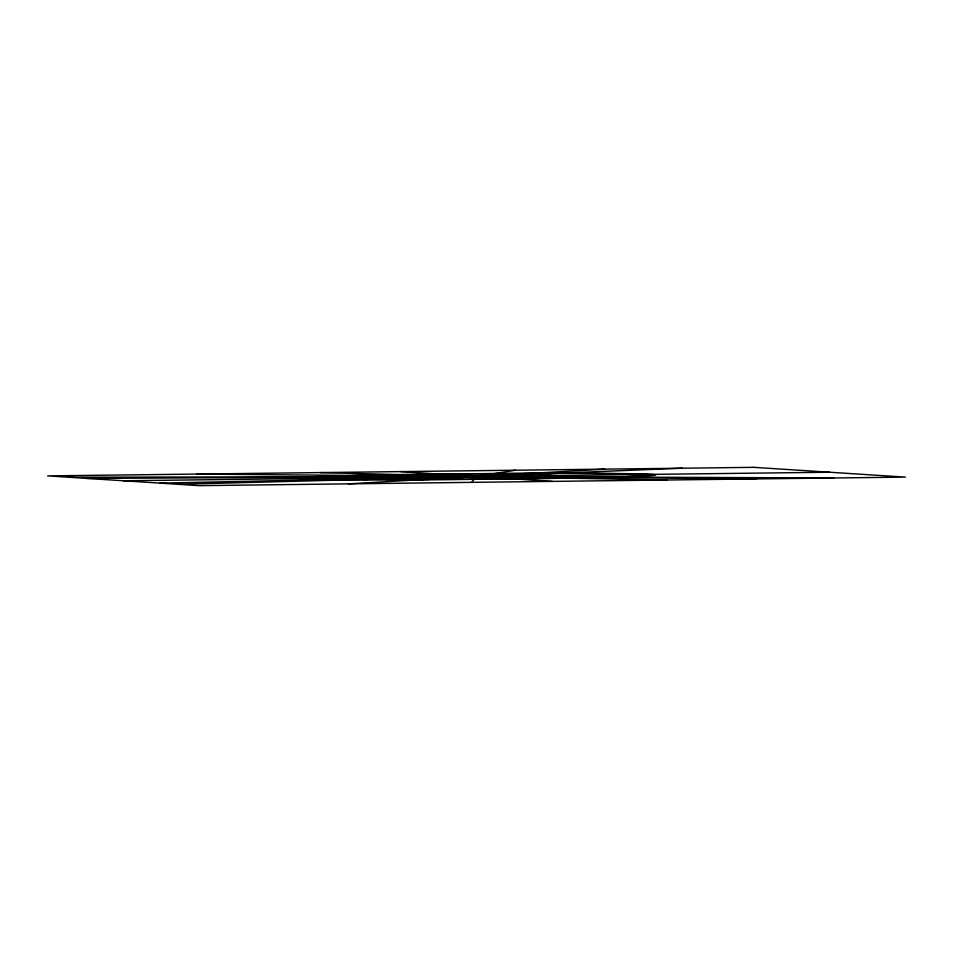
<?xml version="1.0" encoding="UTF-8"?>
<svg xmlns="http://www.w3.org/2000/svg" width="953" height="953" viewBox="0 0 953 953"><rect width="100%" height="100%" fill="white"/><g stroke="black" fill="none" stroke-linecap="round" stroke-linejoin="round"><path stroke-width="1.43" d="M472.712 477.286L471.08 479.264L469.686 479.276M471.652 482.361L476.5 476.5L515.478 470.222M479.037 477.227L477.393 479.204L478.787 479.192M478.263 475.738L491.105 473.665M484.541 475.69L497.395 473.617M420.38 479.562L458.822 477.358M488.162 475.666L526.604 473.462M348.381 483.85L604.619 469.15M426.396 479.538L464.838 477.334M494.178 475.642L532.62 473.438M682.336 468.209L476.5 476.5L178.437 484.315M500.611 475.642L557.588 473.391M612.231 477L613.089 476.976M363.427 479.538L446.969 477.346M607.323 477.131L608.228 477.108M159.878 483.123L476.5 476.5L833.839 477.977M399.426 474.737L453.485 476.047M406.407 474.63L407.681 474.606M123.402 480.765L829.598 472.235M86.926 478.418L476.5 476.5L666.981 480.002M549.452 473.403L550.703 473.403M68.366 477.227L476.5 476.5L320.16 472.593M196.89 474.082L756.11 478.918M358.245 475.547L442.132 476.274M506.174 476.834L590.062 477.56M341.889 479.383L342.77 479.383M337.183 479.323L338.005 479.335M497.716 476.988L560.483 478.144M644.538 474.391L644.859 474.415A172.898 2.716 -0.5 0 0 359.793 475.511A172.898 2.716 -0.5 0 0 422.382 479.55A172.898 2.716 -0.5 0 0 646.182 474.499L646.444 474.523M443.336 474.129L469.579 475.821M489.604 477.108L515.847 478.799M400.748 471.616L552.252 481.384M437.153 474.201L463.396 475.892M483.421 477.179L509.664 478.871M523.852 475.976A47.864 0.75 -0.5 0 1 460.811 477.346A47.864 0.75 -0.5 0 1 443.645 476.238A47.864 0.75 -0.5 0 1 522.542 475.892M753.847 467.339L47.65 475.881L199.153 485.661L905.35 477.119L753.847 467.339M386.441 479.716A179.224 2.811 -0.5 0 0 655.712 474.939A179.224 2.811 -0.5 0 0 387.335 474.832A179.224 2.811 -0.5 0 0 386.441 479.716M454.807 477.25A41.539 0.655 -0.5 0 0 518.027 476.155A41.539 0.655 -0.5 0 0 456.666 476.095A41.539 0.655 -0.5 0 0 454.807 477.25"/></g></svg>
